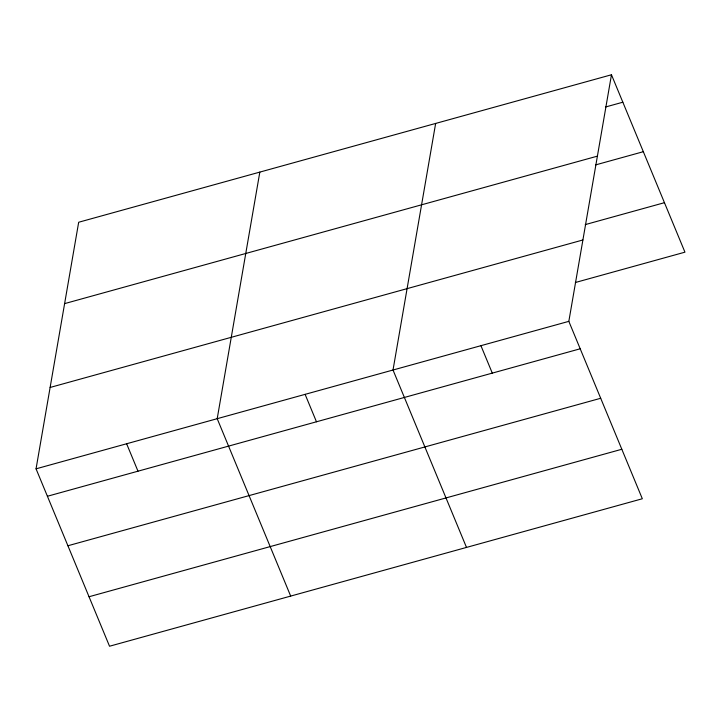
<?xml version="1.0" encoding="UTF-8"?>
<svg xmlns="http://www.w3.org/2000/svg" width="721" height="721" viewBox="0 0 721 721"><rect width="100%" height="100%" fill="white"/><g stroke="black" fill="none" stroke-linecap="round" stroke-linejoin="round"><path stroke-width="1.08" d="M611.471 74.768L568.833 321.35L642.321 498.752L109.529 646.232L36.05 468.83L78.679 222.248L611.471 74.768L684.95 252.17L575.331 282.515M259.83 172.103L217.201 418.685L290.68 596.087M435.646 123.435L393.017 370.017L466.496 547.419M605.469 107.014L622.836 102.211M64.611 303.622L597.403 156.142M595.582 164.911L643.33 151.698M585.227 224.619L664.456 202.682M50.119 387.456L582.901 239.976M36.05 468.83L568.833 321.35M47.415 496.264L580.198 348.784M67.918 545.752L600.701 398.271M89.034 596.745L621.817 449.264M480.925 345.683L492.29 373.118M305.109 394.351L316.474 421.794M126.626 443.757L137.99 471.192"/></g></svg>
